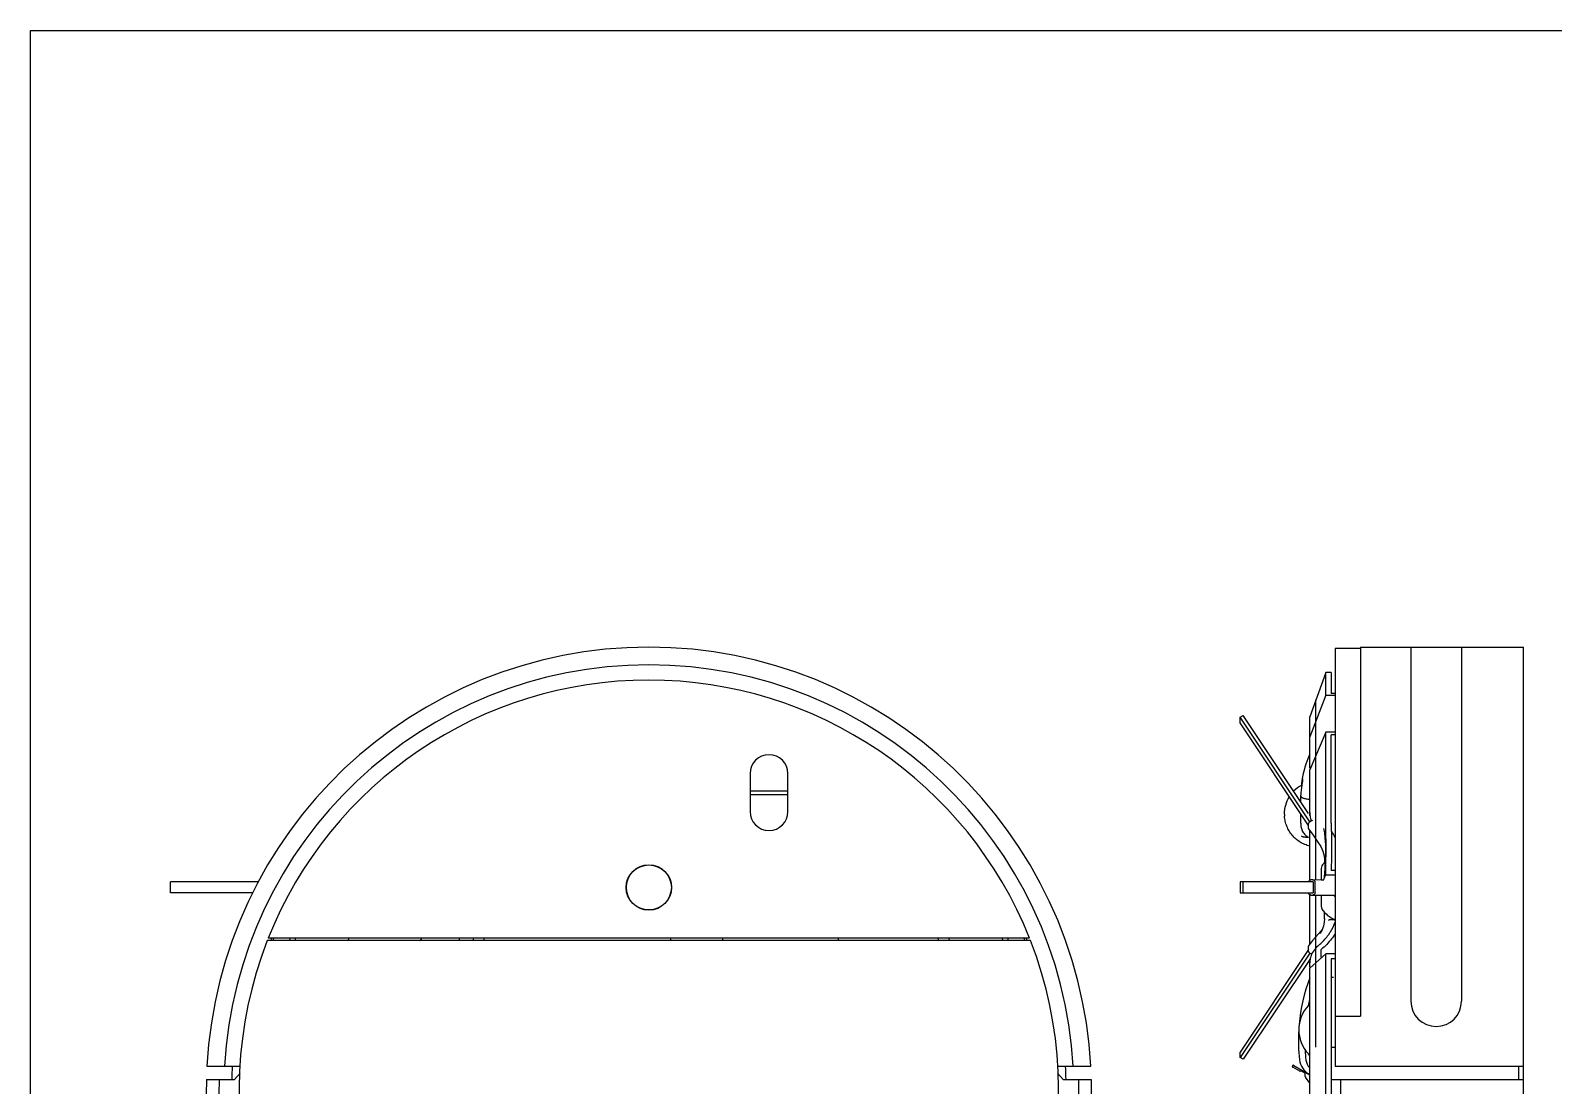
# Model space of a CAD drawing. Header units: millimetres. Extents: x 0 to 1189, y 0 to 841.
# Drawn here: x 0 to 602, y 424 to 841 of the extents above; entities that cross this region are included whole.
import ezdxf

# ---------------------------------------------------------------- set-up
doc = ezdxf.new("R2010")
doc.units = ezdxf.units.MM
doc.header["$LTSCALE"] = 65.395
doc.layers.get('0').update_dxf_attribs({"linetype": 'CONTINUOUS'})
doc.layers.add('02___PRT_ALL_AXES', color=7, linetype='CONTINUOUS')
doc.layers.add('03___PRT_ALL_CURVES', color=7, linetype='CONTINUOUS')

msp = doc.modelspace()

# ---------------------------------------------------------------- linework, layer by layer
at = {"color": 7, "linetype": 'Continuous'}
for p, q in [((0, 0), (0, 841)), ((0, 841), (1189, 841)), ((515.85, 596.61), (515.85, 431.37)), ((525.85, 596.61), (515.85, 596.61)), ((525.85, 597.11), (525.85, 451.24)), ((545.85, 597.11), (545.85, 457.11)), ((545.85, 597.11), (565.85, 597.11)), ((565.85, 597.11), (565.85, 457.11)), ((590.35, 247.11), (590.35, 597.11)), ((512.21, 578.12), (512.21, 587.11)), ((514.34, 587.11), (512.21, 587.11)), ((514.34, 587.11), (514.34, 578.76)), ((515.85, 578.76), (514.34, 578.76)), ((512.21, 578.12), (505.85, 561.6)), ((512.21, 578.12), (515.85, 578.12)), ((478.3, 569.43), (479.51, 570.04)), ((478.3, 567.23), (478.3, 569.43)), ((505.87, 528.07), (478.3, 569.43)), ((505.35, 526.64), (478.3, 567.23)), ((505.29, 531.37), (479.51, 570.04)), ((505.85, 549.28), (505.85, 569.63)), ((512.21, 563.54), (505.85, 548.56)), ((512.21, 526.67), (512.21, 563.54)), ((515.85, 563.54), (512.21, 563.54)), ((514.34, 527.5), (514.34, 562.5)), ((515.85, 562.5), (514.34, 562.5)), ((505.85, 530.52), (505.85, 548.56)), ((284.53, 547.11), (284.53, 532.11)), ((299.53, 532.11), (299.53, 547.11)), ((502.94, 545.06), (502.94, 543.92)), ((284.53, 540.36), (299.53, 540.36)), ((284.53, 538.86), (299.53, 538.86)), ((502.26, 538.19), (502.26, 538.53)), ((502.26, 535.9), (502.26, 538.18)), ((502.26, 527.49), (502.26, 531.28)), ((505.35, 525.36), (505.35, 527.36)), ((505.35, 525.36), (505.39, 525.24)), ((505.85, 505.01), (505.85, 524.58)), ((506.22, 528.29), (507.09, 528.72)), ((511.72, 513.1), (511.72, 512.01)), ((512.06, 516.03), (512.06, 516.02)), ((510.35, 509.56), (510.35, 505.01)), ((512.21, 507.09), (512.01, 506.81)), ((512.21, 507.09), (512.21, 508.94)), ((512.21, 507.09), (515.85, 507.09)), ((515.85, 508.8), (514.34, 508.8)), ((55.36, 499.91), (55.36, 504.31)), ((90.32, 504.31), (55.36, 504.31)), ((87.79, 499.91), (55.36, 499.91)), ((478.3, 504.31), (478.3, 499.91)), ((507.26, 504.31), (478.3, 504.31)), ((478.3, 499.91), (507.26, 499.91)), ((479.51, 499.91), (479.51, 504.31)), ((507.09, 505.11), (506.22, 505.11)), ((507.09, 505.11), (507.09, 505.11)), ((507.26, 504.31), (507.26, 499.91)), ((507.95, 500.11), (507.95, 504.11)), ((505.85, 479.59), (505.85, 499.21)), ((506.22, 499.11), (515.41, 499.11)), ((510.35, 499.11), (510.35, 494.66)), ((511.72, 489.72), (511.72, 492.21)), ((395.01, 482.11), (94.05, 482.11)), ((169.53, 482.11), (169.53, 481.11)), ((319.53, 481.11), (319.53, 482.11)), ((510.73, 485.49), (509.42, 483.87)), ((510.04, 484.02), (510.03, 484.01)), ((395.4, 481.11), (93.65, 481.11)), ((505.35, 477.57), (478.3, 436.99)), ((505.87, 476.15), (478.3, 434.79)), ((505.39, 478.98), (505.35, 478.86)), ((505.35, 476.86), (505.35, 478.86)), ((512.21, 475.83), (505.85, 470.14)), ((506.66, 475.71), (506.22, 475.93)), ((510.39, 474.71), (510.39, 477.54)), ((512.21, 257.11), (512.21, 475.83)), ((515.85, 475.83), (512.21, 475.83)), ((506.08, 474.04), (479.51, 434.18)), ((505.85, 470.63), (505.85, 473.7)), ((505.85, 274.59), (505.85, 470.14)), ((514.34, 473.93), (514.34, 257.11)), ((515.85, 473.93), (514.34, 473.93)), ((514.34, 466.61), (515.28, 466.61)), ((515.85, 451.24), (525.85, 451.24)), ((478.3, 434.79), (478.3, 436.99)), ((479.51, 434.18), (478.3, 434.79)), ((514.34, 438.9), (515.85, 438.9)), ((69.77, 431.37), (83.08, 431.37)), ((82.9, 428.71), (80.72, 426.11)), ((405.98, 431.37), (419.28, 431.37)), ((408.34, 426.11), (406.16, 428.71)), ((499.05, 431.24), (499.05, 431.48)), ((501.89, 429.42), (499.2, 430.98)), ((499.5, 431.74), (505.85, 428.05)), ((502.35, 429.62), (502.3, 429.53)), ((504.08, 428.62), (502.35, 429.62)), ((504.08, 427.35), (504.08, 428.62)), ((505.42, 428.34), (505.85, 428.08)), ((515.85, 431.37), (590.35, 431.37)), ((588.35, 431.37), (588.35, 426.11)), ((69.57, 426.11), (80.72, 426.11)), ((408.34, 426.11), (419.48, 426.11)), ((505.85, 424.73), (504.18, 427.06)), ((514.34, 426.11), (590.35, 426.11)), ((517.98, 426.11), (517.98, 247.11))]:
    msp.add_line(p, q, dxfattribs=at)
for points in [[(505.85, 554.79), (505.49, 553.96), (505.08, 552.97), (504.69, 551.92), (504.31, 550.81), (503.95, 549.65), (503.61, 548.42), (503.3, 547.14), (503.01, 545.79)], [(503.01, 545.79), (502.76, 544.39), (502.55, 542.94), (502.49, 542.44)], [(505.39, 525.24), (507.14, 522.78), (508.83, 520.46), (510.17, 518.34), (511.07, 516.42), (511.58, 514.65), (511.72, 513.1)], [(511.23, 525.4), (511.23, 525.41), (511.37, 524.95), (511.62, 523.71), (511.86, 521.74), (512.03, 518.99), (512.06, 516.03)], [(512.06, 516.02), (511.95, 512.42), (511.62, 507.64), (511.37, 505.19)], [(511.38, 504.96), (510.34, 505.01), (507.09, 505.11)], [(511.72, 489.72), (511.61, 488.34), (511.23, 486.75), (510.57, 485.09), (510.03, 484.01)], [(509.42, 483.87), (506.99, 481.08), (505.39, 478.98)]]:
    msp.add_lwpolyline(points, dxfattribs=at)
for centre, radius, start, end in [((244.53, 422.11), 175, 3.03427, 176.96573), ((244.53, 422.11), 168, 3.16082, 176.83918), ((244.53, 422.11), 162, 21.73846, 158.26154), ((292.03, 547.11), 7.5, 0, 180), ((508.86, 531.14), 13, 118.17693, 136.35157), ((549.09, 536.55), 46.92, 170.92269, 172.75936), ((548.2, 536.69), 46.03, 169.51602, 170.92279), ((292.03, 532.11), 7.5, 180, 360), ((508.88, 531.12), 13.03, 180.00044, 183.60441), ((514.97, 531.76), 9.11, 180.04226, 189.31757), ((515.36, 531.83), 9.52, 189.35444, 200.36329), ((515.61, 531.91), 9.78, 200.3252, 201.1744), ((489.85, 507.13), 30, 29.70922, 34.97038), ((519.51, 504.98), 10.5, 136.29181, 147.37957), ((276.43, 518.08), 235.87, 359.50128, 359.78936), ((512.35, 509.56), 2, 147.37957, 180), ((506.8, 504.11), 1.16, 0.03221, 10.05292), ((506.8, 500.11), 1.15, 349.95709, 359.99436), ((512.35, 494.66), 2, 180, 212.62043), ((505.73, 492.82), 11.55, 30.35024, 32.9763), ((506, 492.98), 11.25, 28.74932, 30.34491), ((519.51, 499.24), 10.5, 212.62043, 249.60087), ((525.54, 594.03), 105.16, 263.83145, 264.71712), ((244.53, 422.11), 160.79, 158.04005, 158.42551), ((244.53, 422.11), 160, 157.92561, 158.31303), ((244.53, 422.11), 154, 157.0499, 157.46404), ((244.53, 422.11), 152, 156.7186, 157.13798), ((244.53, 422.11), 132.85, 153.14966, 153.63103), ((132.53, 502.11), 30, 315.40136, 317.95178), ((244.53, 422.11), 128.96, 27.28536, 27.77854), ((244.53, 422.11), 132.85, 26.36897, 26.85034), ((244.53, 422.11), 152, 22.86202, 23.2814), ((244.53, 422.11), 154, 22.53596, 22.9501), ((244.53, 422.11), 160, 21.68697, 22.07439), ((244.53, 422.11), 160.79, 21.57449, 21.95995), ((500.97, 493.2), 17.63, 326.27951, 327.70394), ((244.53, 422.11), 162, 158.64179, 21.35821), ((526.6, 474.71), 16.21, 179.99141, 181.77375), ((571.37, 441.68), 70, 159.37555, 174.89106), ((571.37, 441.68), 67.5, 166.23239, 168.26536), ((515.52, 445.82), 14, 136.8182, 223.1818), ((503.85, 456.77), 2, 316.8182, 360), ((555.85, 457.11), 10, 180, 360), ((571.37, 441.68), 70, 177.23217, 186.3316), ((509.25, 434.79), 7.5, 186.3316, 239.33192), ((571.37, 441.68), 67.5, 183.35521, 186.64856), ((509.29, 434.44), 5, 186.64856, 226.50516), ((503.85, 434.87), 2, 0, 43.1818), ((244.53, 422.11), 165, 176.77924, 178.61691), ((244.53, 422.11), 165, 1.38309, 3.22076), ((499.35, 431.48), 0.3, 59.87873, 180), ((499.35, 431.24), 0.3, 180, 239.87873), ((502.04, 429.68), 0.3, 239.87873, 329.87873), ((244.53, 422.11), 175, 178.69027, 1.30973), ((244.53, 422.11), 170, 178.65174, 1.34826), ((504.58, 427.35), 0.5, 180, 215.75389)]:
    msp.add_arc(centre, radius, start, end, dxfattribs=at)
for points, knots in [([(502.94, 543.92), (502.86, 543.48), (502.56, 541.69), (502.36, 539.89), (502.26, 538.53)], [0, 0, 0, 0, 0.247102, 1, 1, 1, 1]), ([(495.85, 531.12), (495.85, 532.32), (496.19, 534.73), (497.17, 536.95), (497.8, 537.97)], [0, 0, 0, 0, 0.49998, 1, 1, 1, 1]), ([(502.26, 538.18), (502.26, 538.03), (502.44, 537.86), (502.67, 537.72), (502.91, 537.59), (503.29, 537.45), (503.81, 537.29), (504.43, 537.16), (505.12, 537.05), (505.6, 536.99), (505.85, 536.96)], [0, 0, 0, 0, 0.114933, 0.157951, 0.207291, 0.324743, 0.465898, 0.627993, 0.807433, 1, 1, 1, 1]), ([(505.85, 518.46), (505.18, 518.62), (503.86, 519.05), (502.01, 520), (500.33, 521.23), (498.87, 522.71), (497.66, 524.4), (496.74, 526.26), (496.12, 528.24), (495.92, 529.62), (495.88, 530.31)], [0, 0, 0, 0, 0.125035, 0.250061, 0.375077, 0.500081, 0.625073, 0.750057, 0.875028, 1, 1, 1, 1]), ([(502.26, 527.49), (502.26, 526.93), (502.38, 525.81), (502.95, 524.22), (503.94, 522.85), (504.87, 522.19), (505.37, 521.95)], [0, 0, 0, 0, 0.250213, 0.500277, 0.750214, 1, 1, 1, 1]), ([(506.22, 528.29), (505.99, 528.18), (505.69, 527.96), (505.42, 527.61), (505.35, 527.43), (505.35, 527.36)], [0, 0, 0, 0, 0.58002, 0.830225, 1, 1, 1, 1]), ([(512.3, 517.22), (512.31, 518.81), (512.28, 521.96), (512.21, 525.11), (512.21, 526.67)], [0, 0, 0, 0, 0.506839, 1, 1, 1, 1]), ([(514.34, 527.5), (514.34, 525.79), (514.44, 522.3), (514.47, 518.82), (514.46, 517.05)], [0, 0, 0, 0, 0.492383, 1, 1, 1, 1]), ([(502.59, 522.47), (502.61, 522.41), (502.71, 522.33), (502.89, 522.25), (503.11, 522.18), (503.44, 522.12), (503.91, 522.05), (504.57, 521.99), (505.08, 521.96), (505.37, 521.95)], [0, 0, 0, 0, 0.06636, 0.1213, 0.200109, 0.312501, 0.471328, 0.69357, 1, 1, 1, 1]), ([(512.21, 508.94), (512.21, 509.54), (512.23, 511.9), (512.28, 514.27), (512.29, 516.03)], [0, 0, 0, 0, 0.253121, 1, 1, 1, 1]), ([(514.46, 517.05), (514.46, 516.37), (514.43, 513.62), (514.36, 510.87), (514.34, 508.8)], [0, 0, 0, 0, 0.246257, 1, 1, 1, 1]), ([(512.01, 506.81), (511.92, 506.68), (511.61, 506.19), (511.42, 505.62), (511.37, 505.19)], [0, 0, 0, 0, 0.265262, 1, 1, 1, 1]), ([(505.37, 504.31), (505.41, 504.53), (505.57, 504.84), (505.92, 505.07), (506.13, 505.11), (506.22, 505.11)], [0, 0, 0, 0, 0.523136, 0.773784, 1, 1, 1, 1]), ([(506.22, 499.11), (506.13, 499.11), (505.93, 499.15), (505.66, 499.32), (505.46, 499.58), (505.39, 499.8), (505.37, 499.91)], [0, 0, 0, 0, 0.221957, 0.46967, 0.734874, 1, 1, 1, 1]), ([(507.09, 505.11), (507.18, 505.11), (507.38, 505.07), (507.64, 504.9), (507.84, 504.63), (507.91, 504.42), (507.93, 504.31)], [0, 0, 0, 0, 0.222014, 0.469747, 0.734924, 1, 1, 1, 1]), ([(507.93, 499.91), (507.9, 499.7), (507.74, 499.39), (507.39, 499.15), (507.18, 499.11), (507.09, 499.11)], [0, 0, 0, 0, 0.507434, 0.762695, 1, 1, 1, 1]), ([(513.27, 483.42), (513.54, 483.78), (514.59, 485.35), (515.4, 487.08), (515.87, 488.43)], [0, 0, 0, 0, 0.241542, 1, 1, 1, 1]), ([(513.32, 489.22), (513.43, 489.28), (513.65, 489.4), (513.9, 489.46), (514.03, 489.47)], [0, 0, 0, 0, 0.490549, 1, 1, 1, 1]), ([(509.01, 478.86), (509.41, 479.2), (510.96, 480.59), (512.35, 482.16), (513.27, 483.42)], [0, 0, 0, 0, 0.253356, 1, 1, 1, 1]), ([(515.63, 483.42), (515.27, 482.88), (513.73, 480.74), (511.9, 478.83), (510.39, 477.54)], [0, 0, 0, 0, 0.246266, 1, 1, 1, 1]), ([(505.35, 476.86), (505.35, 476.79), (505.42, 476.61), (505.69, 476.26), (505.99, 476.04), (506.22, 475.93)], [0, 0, 0, 0, 0.166993, 0.414942, 1, 1, 1, 1]), ([(509.01, 478.86), (508.37, 478.31), (507.23, 477.04), (506.49, 475.5), (506.24, 474.71)], [0, 0, 0, 0, 0.504257, 1, 1, 1, 1]), ([(506.24, 474.71), (506.18, 474.5), (505.96, 473.73), (505.85, 472.92), (505.85, 472.33)], [0, 0, 0, 0, 0.265974, 1, 1, 1, 1])]:
    msp.add_open_spline(points, degree=3, knots=knots, dxfattribs=at)
msp.add_open_spline([(514.03, 489.47), (514.1, 489.48), (514.17, 489.48), (514.24, 489.47)], degree=3, dxfattribs=at)
at = {"layer": '02___PRT_ALL_AXES', "color": 7, "linetype": 'Continuous'}
for p, q in [((525.85, 597.11), (545.85, 597.11)), ((565.85, 597.11), (590.35, 597.11)), ((512.21, 587.11), (505.85, 569.63)), ((175, 482.11), (175, 481.11)), ((179.35, 481.11), (179.35, 482.11))]:
    msp.add_line(p, q, dxfattribs=at)
for radius in [9, 8.9]:
    msp.add_circle((244.53, 502.11), radius, dxfattribs=at)
for start, end in [(180.91558, 186.58931), (353.41069, 359.08442)]:
    msp.add_arc((263.4, 482.27), 10.35, start, end, dxfattribs=at)
at = {"layer": '03___PRT_ALL_CURVES', "color": 40, "linetype": 'Continuous'}
for p, q in [((508.21, 505.08), (508.21, 576.11)), ((508.21, 438.9), (508.21, 499.12))]:
    msp.add_line(p, q, dxfattribs=at)

doc.saveas('drawing.dxf')
